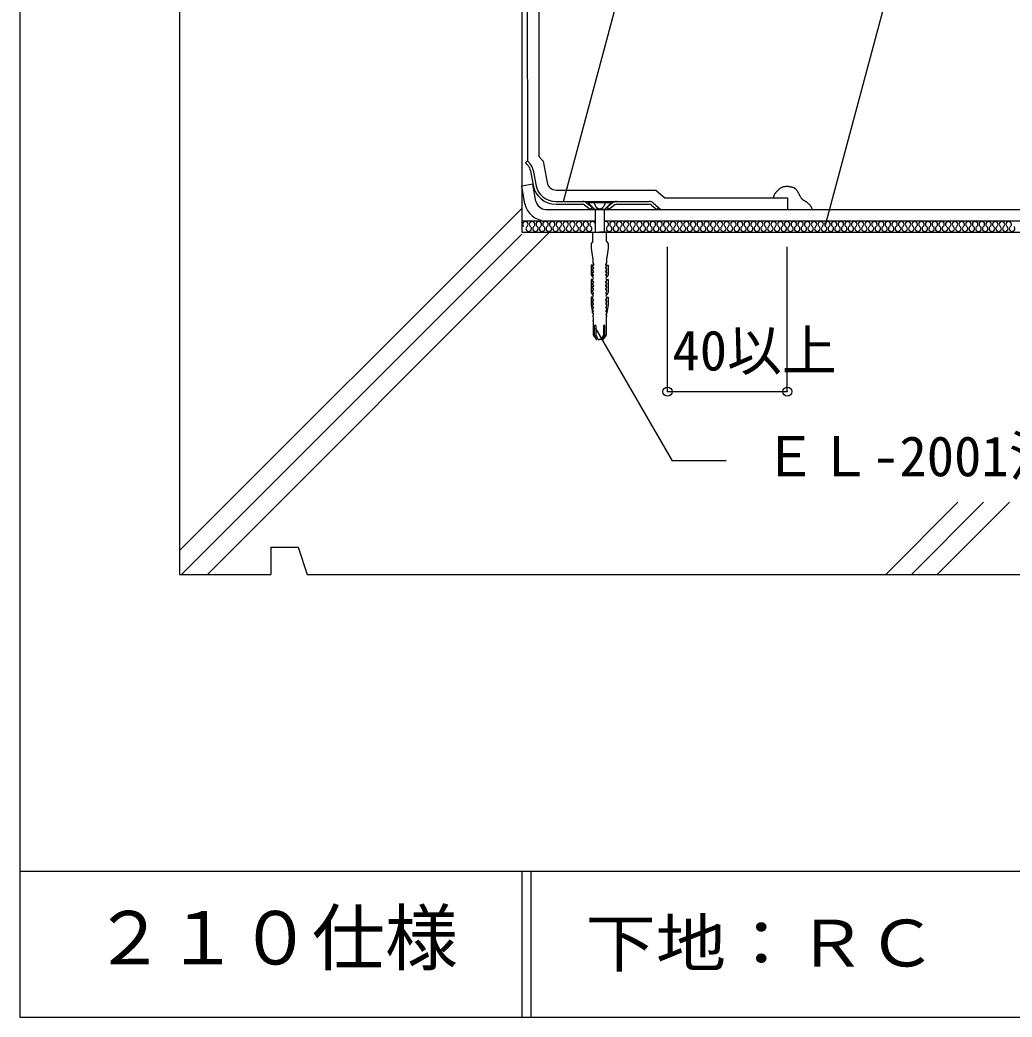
# Model space of a CAD drawing. Units: millimetres, scale not verified. Extents: x -648 to 632, y -996 to 972.
# Drawn here: x -647.7 to -212.8, y -995.8 to -558.7 of the extents above; entities that cross this region are included whole.
import ezdxf
from ezdxf.enums import TextEntityAlignment as Align

# ---------------------------------------------------------------- set-up
doc = ezdxf.new("R2010")
doc.units = ezdxf.units.MM
doc.header["$LTSCALE"] = 8
doc.header["$PDMODE"] = 32
doc.header["$PDSIZE"] = 4
doc.linetypes.add('DASHED3', pattern=[4, 3, -1])
for name, color, linetype in [('4-2', 7, 'Continuous'), ('4-4', 2, 'Continuous'), ('4-6', 2, 'Continuous'), ('4-7', 7, 'Continuous'), ('4-A', 7, 'Continuous'), ('4-B', 7, 'Continuous'), ('4-D', 4, 'Continuous'), ('4-E', 4, 'Continuous'), ('F-5', 6, 'Continuous'), ('F-7', 1, 'Continuous'), ('F-A', 7, 'Continuous')]:
    doc.layers.add(name, color=color, linetype=linetype)
doc.styles.add('HG丸ｺﾞｼｯｸM-PRO', font='')
doc.styles.add('ＭＳ ゴシック', font='')
doc.styles.get('HG丸ｺﾞｼｯｸM-PRO').set_extended_font_data('HG丸ｺﾞｼｯｸM-PRO')
doc.styles.get('ＭＳ ゴシック').set_extended_font_data('MS Gothic')

msp = doc.modelspace()

# ---------------------------------------------------------------- linework, layer by layer
at = {"layer": '4-2'}
for p, q in [((-427.73, -261.773), (-427.73, -651.773)), ((-425.73, -271.773), (-425.194, -620.514)), ((-426.381, -639.276), (-427.73, -631.628)), ((-417.325, -641.773), (-311.265, -641.773)), ((-367.782, -640.908), (-366.767, -641.773)), ((-427.73, -646.773), (-395.561, -646.773)), ((-391.561, -646.773), (-33.899, -646.773)), ((-427.73, -651.773), (2.27, -651.773))]:
    msp.add_line(p, q, dxfattribs=at)
for points in [[(-421.478, -638.288), (-422.806, -630.759), (-427.73, -631.628)], [(-317.262, -636.773), (-317.244, -636.642), (-317.211, -636.417), (-317.173, -636.193), (-317.128, -635.973), (-317.072, -635.756), (-317.004, -635.545), (-316.956, -635.425), (-316.915, -635.333), (-316.837, -635.177), (-316.75, -635.025), (-316.655, -634.876), (-316.555, -634.731), (-316.45, -634.589), (-316.388, -634.507), (-316.314, -634.413), (-316.184, -634.252), (-316.051, -634.094), (-315.916, -633.939), (-315.779, -633.785), (-315.639, -633.633), (-315.558, -633.546), (-315.472, -633.455), (-315.323, -633.299), (-315.172, -633.146), (-315.017, -632.996), (-314.858, -632.85), (-314.694, -632.708), (-314.597, -632.629), (-314.509, -632.56), (-314.355, -632.446), (-314.196, -632.338), (-314.032, -632.237), (-313.865, -632.144), (-313.693, -632.061), (-313.592, -632.017), (-313.478, -631.972), (-313.278, -631.905), (-313.074, -631.848), (-312.868, -631.801)], [(-312.868, -631.801), (-312.658, -631.761), (-312.448, -631.728), (-312.325, -631.711), (-312.176, -631.692), (-311.92, -631.665), (-311.664, -631.646), (-311.408, -631.637), (-311.152, -631.639), (-310.898, -631.653), (-310.752, -631.667), (-310.645, -631.681), (-310.46, -631.71), (-310.276, -631.744), (-310.092, -631.782), (-309.908, -631.822), (-309.723, -631.863), (-309.616, -631.886), (-309.494, -631.911), (-309.283, -631.954), (-309.073, -632.001), (-308.866, -632.053), (-308.664, -632.115), (-308.467, -632.191), (-308.357, -632.243), (-308.257, -632.296), (-308.092, -632.399), (-307.934, -632.516), (-307.783, -632.644), (-307.64, -632.781), (-307.504, -632.926), (-307.429, -633.013), (-307.344, -633.116), (-307.206, -633.297), (-307.076, -633.483), (-306.953, -633.673), (-306.835, -633.867), (-306.722, -634.063), (-306.658, -634.178), (-306.591, -634.301)], [(-306.591, -634.301), (-306.477, -634.514), (-306.365, -634.729), (-306.254, -634.944), (-306.143, -635.16), (-306.032, -635.376), (-305.967, -635.501), (-305.879, -635.67), (-305.722, -635.959), (-305.558, -636.244), (-305.383, -636.521), (-305.195, -636.788), (-304.989, -637.04), (-304.862, -637.18), (-304.815, -637.227), (-304.734, -637.306), (-304.649, -637.383), (-304.563, -637.457), (-304.474, -637.528), (-304.382, -637.596), (-304.328, -637.634), (-304.239, -637.693), (-304.081, -637.79), (-303.919, -637.881), (-303.756, -637.97), (-303.593, -638.059), (-303.433, -638.151), (-303.341, -638.207), (-303.249, -638.266), (-303.093, -638.373), (-302.94, -638.486), (-302.791, -638.604), (-302.643, -638.724), (-302.497, -638.846), (-302.413, -638.917), (-302.307, -639.007), (-302.125, -639.162), (-301.946, -639.319), (-301.771, -639.481), (-301.601, -639.647)], [(-301.601, -639.647), (-301.438, -639.82), (-301.347, -639.925), (-301.295, -639.987), (-301.209, -640.096), (-301.126, -640.209), (-301.048, -640.324), (-300.976, -640.443), (-300.909, -640.564), (-300.873, -640.635), (-300.826, -640.737), (-300.754, -640.916), (-300.692, -641.099), (-300.638, -641.285), (-300.589, -641.473), (-300.543, -641.662), (-300.517, -641.773)]]:
    msp.add_lwpolyline(points, dxfattribs=at)
for radius in [9.548, 4.548]:
    msp.add_arc((-417.054, -637.233), radius, 192.35613, 267.64387, dxfattribs=at)
at = {"layer": '4-4'}
for p, q in [((-420.73, -271.765), (-420.197, -618.578)), ((-577.73, -296.574), (-577.73, -801.773)), ((-418.287, -620.678), (-420.197, -618.578)), ((-418.287, -620.678), (-416.641, -630.016)), ((-412.702, -633.322), (-368.978, -633.322)), ((-368.978, -633.322), (-364.926, -636.773)), ((-364.926, -636.773), (-311.265, -636.773)), ((-311.265, -636.773), (-311.265, -641.773)), ((-311.265, -641.773), (-114.194, -641.773)), ((-537.73, -789.773), (-537.73, -801.773)), ((-577.73, -801.773), (-537.73, -801.773))]:
    msp.add_line(p, q, dxfattribs=at)
msp.add_lwpolyline([(-537.73, -789.773), (-525.73, -789.773), (-521.73, -801.773), (2.27, -801.773)], dxfattribs=at)
msp.add_arc((-412.702, -629.322), 4, 190, 270, dxfattribs=at)
at = {"layer": '4-6'}
for p, q in [((-425.194, -620.514), (-426.082, -621.322)), ((-424.07, -621.751), (-425.194, -620.514)), ((-424.958, -622.558), (-426.082, -621.322)), ((-423.856, -624.804), (-422.747, -631.093)), ((-422.674, -624.595), (-421.565, -630.884)), ((-412.702, -638.322), (-400.877, -638.322)), ((-412.702, -639.522), (-400.877, -639.522)), ((-400.145, -639.77), (-397.542, -641.773)), ((-399.414, -638.819), (-396.811, -640.822)), ((-396.811, -640.822), (-397.542, -641.773)), ((-387.708, -638.819), (-390.311, -640.822)), ((-390.311, -640.822), (-389.579, -641.773)), ((-386.976, -639.77), (-389.579, -641.773)), ((-386.244, -638.322), (-371.813, -638.322)), ((-386.244, -639.522), (-371.813, -639.522)), ((-370.84, -639.88), (-368.561, -641.822)), ((-370.062, -638.966), (-367.782, -640.908)), ((-367.782, -640.908), (-368.561, -641.822))]:
    msp.add_line(p, q, dxfattribs=at)
at = {"layer": '4-6', "color": 4}
for p, q in [((-400.877, -638.322), (-386.244, -638.322)), ((-389.579, -641.773), (-397.542, -641.773))]:
    msp.add_line(p, q, dxfattribs=at)
at = {"layer": '4-6'}
for centre, radius, start, end in [((-428.287, -625.585), 4.5, 10, 42.27369), ((-428.287, -625.585), 5.7, 10, 42.27369), ((-412.702, -629.322), 10.2, 190, 270), ((-412.702, -629.322), 9, 190, 270), ((-400.877, -640.722), 2.4, 52.43141, 90), ((-400.877, -640.722), 1.2, 52.43141, 90), ((-386.244, -640.722), 2.4, 90, 127.56859), ((-386.244, -640.722), 1.2, 90, 127.56859), ((-371.813, -641.022), 2.7, 49.57392, 90), ((-371.813, -641.022), 1.5, 49.57392, 90)]:
    msp.add_arc(centre, radius, start, end, dxfattribs=at)
at = {"layer": '4-7'}
for p, q in [((-398.561, -638.398), (-398.561, -638.898)), ((-398.561, -638.898), (-395.686, -641.773)), ((-388.561, -638.898), (-398.561, -638.898)), ((-391.436, -641.773), (-395.686, -641.773)), ((-395.561, -641.773), (-395.561, -651.773)), ((-391.561, -641.773), (-391.561, -651.773)), ((-388.561, -638.898), (-391.436, -641.773)), ((-396.729, -671.397), (-396.729, -671.397)), ((-396.729, -671.397), (-396.729, -671.397)), ((-390.392, -671.397), (-390.392, -671.397)), ((-390.392, -671.397), (-390.392, -671.397)), ((-396.73, -687.064), (-396.296, -687.889)), ((-390.391, -687.064), (-390.825, -687.889))]:
    msp.add_line(p, q, dxfattribs=at)
at = {"layer": '4-7', "linetype": 'DASHED3'}
for p, q in [((-396.111, -638.898), (-396.111, -638.398)), ((-396.111, -638.898), (-395.028, -640.773)), ((-391.011, -638.898), (-392.093, -640.773)), ((-391.011, -638.898), (-391.011, -638.398))]:
    msp.add_line(p, q, dxfattribs=at)
at = {"layer": '4-7'}
for points in [[(-388.561, -638.898), (-388.561, -638.398), (-398.561, -638.398)], [(-396.561, -655.868), (-396.561, -651.773), (-393.561, -651.773)], [(-390.561, -655.868), (-390.561, -651.773), (-393.561, -651.773)], [(-396.561, -655.868), (-397.311, -656.693), (-397.311, -658.791), (-396.762, -662.909), (-396.52, -663.317), (-396.561, -663.317), (-396.561, -665.131), (-396.128, -665.955)], [(-390.561, -655.868), (-389.811, -656.693), (-389.811, -658.791), (-390.359, -662.909), (-390.601, -663.317), (-390.561, -663.317), (-390.561, -665.131), (-390.994, -665.955)], [(-396.257, -666.203), (-397.236, -666.203), (-397.236, -670.436), (-396.734, -671.397), (-396.729, -671.397)], [(-396.189, -667.522), (-396.697, -666.697), (-396.697, -666.203)], [(-396.189, -669.089), (-396.697, -668.264), (-396.697, -667.787), (-396.348, -667.769)], [(-390.932, -667.522), (-390.424, -666.697), (-390.424, -666.203)], [(-390.932, -669.089), (-390.424, -668.264), (-390.424, -667.787), (-390.773, -667.769)], [(-390.864, -666.203), (-389.886, -666.203), (-389.886, -670.436), (-390.387, -671.397), (-390.392, -671.397)], [(-396.697, -672.469), (-397.236, -672.469), (-397.236, -678.267), (-396.729, -679.231)], [(-396.729, -671.397), (-396.726, -670.92), (-396.408, -670.903)], [(-396.246, -670.655), (-396.697, -669.831), (-396.697, -669.353), (-396.349, -669.336)], [(-396.189, -673.789), (-396.697, -672.964), (-396.697, -672.469)], [(-390.932, -673.789), (-390.424, -672.964), (-390.424, -672.469)], [(-390.875, -670.655), (-390.424, -669.831), (-390.424, -669.353), (-390.772, -669.336)], [(-390.392, -671.397), (-390.395, -670.92), (-390.713, -670.903)], [(-390.424, -672.469), (-389.886, -672.469), (-389.886, -678.267), (-390.392, -679.231)], [(-396.189, -675.355), (-396.697, -674.531), (-396.697, -674.053), (-396.349, -674.036)], [(-396.189, -676.922), (-396.697, -676.097), (-396.697, -675.62), (-396.349, -675.603)], [(-396.246, -678.489), (-396.697, -677.664), (-396.697, -677.187), (-396.349, -677.169)], [(-390.932, -675.355), (-390.424, -674.531), (-390.424, -674.053), (-390.772, -674.036)], [(-390.932, -676.922), (-390.424, -676.097), (-390.424, -675.62), (-390.772, -675.603)], [(-390.875, -678.489), (-390.424, -677.664), (-390.424, -677.187), (-390.772, -677.169)], [(-396.697, -680.303), (-397.236, -680.303), (-397.236, -683.551), (-396.73, -687.064), (-396.729, -686.587), (-396.42, -686.569)], [(-396.729, -679.231), (-396.726, -678.753), (-396.405, -678.736)], [(-396.189, -681.622), (-396.697, -680.797), (-396.697, -680.303)], [(-390.932, -681.622), (-390.424, -680.797), (-390.424, -680.303)], [(-390.392, -679.231), (-390.395, -678.753), (-390.716, -678.736)], [(-390.424, -680.303), (-389.886, -680.303), (-389.886, -683.551), (-390.391, -687.064), (-390.392, -686.587), (-390.701, -686.569)], [(-396.276, -686.322), (-396.726, -685.497), (-396.724, -685.02), (-396.402, -685.003)], [(-396.253, -684.755), (-396.717, -683.931), (-396.713, -683.453), (-396.379, -683.436)], [(-396.221, -683.189), (-396.702, -682.364), (-396.697, -681.887), (-396.349, -681.869)], [(-390.9, -683.189), (-390.42, -682.364), (-390.424, -681.887), (-390.772, -681.869)], [(-390.868, -684.755), (-390.404, -683.931), (-390.408, -683.453), (-390.742, -683.436)], [(-390.845, -686.322), (-390.395, -685.497), (-390.397, -685.02), (-390.719, -685.003)], [(-396.426, -688.136), (-396.561, -688.136), (-396.561, -688.919), (-396.411, -688.919), (-396.411, -690.527), (-396.404, -690.527)], [(-390.695, -688.136), (-390.561, -688.136), (-390.561, -688.919), (-390.711, -688.919), (-390.711, -690.527), (-390.717, -690.527)], [(-396.354, -690.857), (-396.354, -696.807), (-395.913, -697.459), (-394.911, -698.773), (-394.761, -698.773), (-395.846, -696.807), (-395.846, -692.836)], [(-395.263, -692.836), (-395.263, -696.807), (-394.178, -698.773), (-393.561, -698.773)], [(-391.858, -692.836), (-391.858, -696.807), (-392.943, -698.773), (-393.561, -698.773)], [(-390.767, -690.857), (-390.767, -696.807), (-391.208, -697.459), (-392.211, -698.773), (-392.36, -698.773), (-391.275, -696.807), (-391.275, -692.836)]]:
    msp.add_lwpolyline(points, dxfattribs=at)
at = {"layer": '4-7', "linetype": 'DASHED3'}
msp.add_arc((-393.561, -639.662), 1.84, 217.11751, 322.88248, dxfattribs=at)
at = {"layer": '4-7'}
for centre, major_axis, start_param, end_param in [((-396.396, -667.546), (0, -0.229), 0.2312026, 1.6765256), ((-396.268, -666.031), (0, -0.172), 0.06848, 2.1628795), ((-390.853, -666.031), (0, -0.172), 4.1203058, 6.2147054), ((-390.725, -667.546), (0, -0.229), 4.6066597, 6.0519827), ((-396.751, -671.933), (0, -0.536), 0.0442118, 3.0973809), ((-396.453, -670.679), (0, -0.229), 0.2312026, 1.6765256), ((-396.396, -669.113), (0, -0.229), 0.2312026, 1.6765256), ((-390.725, -669.113), (0, -0.229), 4.6066597, 6.0519827), ((-390.668, -670.679), (0, -0.229), 4.6066597, 6.0519827), ((-390.37, -671.933), (0, -0.536), 3.1858044, 6.2389735), ((-396.396, -673.813), (0, -0.229), 0.2312026, 1.6765256), ((-396.396, -675.379), (0, -0.229), 0.2312026, 1.6765256), ((-396.396, -676.946), (0, -0.229), 0.2312026, 1.6765256), ((-390.725, -673.813), (0, -0.229), 4.6066597, 6.0519827), ((-390.725, -675.379), (0, -0.229), 4.6066597, 6.0519827), ((-390.725, -676.946), (0, -0.229), 4.6066597, 6.0519827), ((-396.751, -679.767), (0, -0.536), 0.0442118, 3.0973809), ((-396.454, -678.513), (0, -0.229), 0.2312026, 1.6765256), ((-396.396, -681.646), (0, -0.229), 0.2312026, 1.6765256), ((-390.725, -681.646), (0, -0.229), 4.6066597, 6.0519827), ((-390.667, -678.513), (0, -0.229), 4.6066597, 6.0519827), ((-390.37, -679.767), (0, -0.536), 3.1858044, 6.2389735), ((-396.461, -684.779), (0, -0.229), 0.2312026, 1.6765256), ((-396.429, -683.213), (0, -0.229), 0.2312026, 1.6765256), ((-390.692, -683.213), (0, -0.229), 4.6066597, 6.0519827), ((-390.66, -684.779), (0, -0.229), 4.6066597, 6.0519827), ((-396.483, -686.346), (0, -0.229), 0.2312026, 1.6765256), ((-396.439, -687.963), (0, -0.174), 0.0818475, 2.1771705), ((-390.638, -686.346), (0, -0.229), 4.6066597, 6.0519827), ((-390.682, -687.963), (0, -0.174), 4.1060148, 6.2013378), ((-397.08, -690.821), (0, -0.8), 1.5261677, 1.947508), ((-395.555, -692.846), (0, -0.321), 1.5390306, 4.6806232), ((-391.567, -692.846), (0, -0.321), 1.6025621, 4.7441547), ((-390.041, -690.821), (0, -0.8), 4.3356773, 4.7570176)]:
    msp.add_ellipse(centre, major_axis=major_axis, ratio=0.909574, start_param=start_param, end_param=end_param, dxfattribs=at)
at = {"layer": '4-A'}
for p, q in [((-409.483, -638.307), (-338.856, -374.723)), ((-294.698, -649.071), (-231.905, -414.723)), ((-395.492, -693.697), (-361.821, -752.016)), ((-338.109, -752.016), (-361.821, -752.016))]:
    msp.add_line(p, q, dxfattribs=at)
at = {"layer": '4-B'}
msp.add_line((-363.823, -721.653), (-363.823, -658.177), dxfattribs=at)
msp.add_lwpolyline([(-363.823, -721.653), (-311.319, -721.653), (-311.319, -658.177)], dxfattribs=at)
at = {"layer": '4-B', "color": 1}
for p in [(-363.823, -721.653), (-311.319, -721.653)]:
    msp.add_point(p, dxfattribs=at)
at = {"layer": '4-D'}
for centre, start, end in [((-426.141, -648.314), 307.52351, 232.47649), ((-424.669, -650.231), 127.52351, 52.47649), ((-423.197, -648.314), 307.52351, 232.47649), ((-421.725, -650.231), 127.52351, 52.47649), ((-420.254, -648.314), 307.52351, 232.47649), ((-418.782, -650.231), 127.52351, 52.47649), ((-417.31, -648.314), 307.52351, 232.47649), ((-415.838, -650.231), 127.52351, 52.47649), ((-414.366, -648.314), 307.52351, 232.47649), ((-412.894, -650.231), 127.52351, 52.47649), ((-411.422, -648.314), 307.52351, 232.47649), ((-409.95, -650.231), 127.52351, 52.47649), ((-408.478, -648.314), 307.52351, 232.47649), ((-407.006, -650.231), 127.52351, 52.47649), ((-405.534, -648.314), 307.52351, 232.47649), ((-404.062, -650.231), 127.52351, 52.47649), ((-402.59, -648.314), 307.52351, 232.47649), ((-401.118, -650.231), 127.52351, 52.47649), ((-399.646, -648.314), 307.52351, 232.47649), ((-398.174, -650.231), 127.52351, 52.47649), ((-396.702, -648.314), 19.12943, 232.47649), ((-390.861, -648.314), 307.52351, 125.37795), ((-389.389, -650.231), 127.52351, 52.47649), ((-387.917, -648.314), 307.52351, 232.47649), ((-386.445, -650.231), 127.52351, 52.47649), ((-384.973, -648.314), 307.52351, 232.47649), ((-383.501, -650.231), 127.52351, 52.47649), ((-382.029, -648.314), 307.52351, 232.47649), ((-380.557, -650.231), 127.52351, 52.47649), ((-379.085, -648.314), 307.52351, 232.47649), ((-377.613, -650.231), 127.52351, 52.47649), ((-376.141, -648.314), 307.52351, 232.47649), ((-374.669, -650.231), 127.52351, 52.47649), ((-373.197, -648.314), 307.52351, 232.47649), ((-371.725, -650.231), 127.52351, 52.47649), ((-370.254, -648.314), 307.52351, 232.47649), ((-368.782, -650.231), 127.52351, 52.47649), ((-367.31, -648.314), 307.52351, 232.47649), ((-365.838, -650.231), 127.52351, 52.47649), ((-364.366, -648.314), 307.52351, 232.47649), ((-362.894, -650.231), 127.52351, 52.47649), ((-361.422, -648.314), 307.52351, 232.47649), ((-359.95, -650.231), 127.52351, 52.47649), ((-358.478, -648.314), 307.52351, 232.47649), ((-357.006, -650.231), 127.52351, 52.47649), ((-355.534, -648.314), 307.52351, 232.47649), ((-354.062, -650.231), 127.52351, 52.47649), ((-352.59, -648.314), 307.52351, 232.47649), ((-351.118, -650.231), 127.52351, 52.47649), ((-349.646, -648.314), 307.52351, 232.47649), ((-348.174, -650.231), 127.52351, 52.47649), ((-346.702, -648.314), 307.52351, 232.47649), ((-345.23, -650.231), 127.52351, 52.47649), ((-343.758, -648.314), 307.52351, 232.47649), ((-342.286, -650.231), 127.52351, 52.47649), ((-340.814, -648.314), 307.52351, 232.47649), ((-339.342, -650.231), 127.52351, 52.47649), ((-337.87, -648.314), 307.52351, 232.47649), ((-336.398, -650.231), 127.52351, 52.47649), ((-334.926, -648.314), 307.52351, 232.47649), ((-333.455, -650.231), 127.52351, 52.47649), ((-331.983, -648.314), 307.52351, 232.47649), ((-330.511, -650.231), 127.52351, 52.47649), ((-329.039, -648.314), 307.52351, 232.47649), ((-327.567, -650.231), 127.52351, 52.47649), ((-326.095, -648.314), 307.52351, 232.47649), ((-324.623, -650.231), 127.52351, 52.47649), ((-323.151, -648.314), 307.52351, 232.47649), ((-321.679, -650.231), 127.52351, 52.47649), ((-320.207, -648.314), 307.52351, 232.47649), ((-318.735, -650.231), 127.52351, 52.47649), ((-317.263, -648.314), 307.52351, 232.47649), ((-315.791, -650.231), 127.52351, 52.47649), ((-314.319, -648.314), 307.52351, 232.47649), ((-312.847, -650.231), 127.52351, 52.47649), ((-311.375, -648.314), 307.52351, 232.47649), ((-309.903, -650.231), 127.52351, 52.47649), ((-308.431, -648.314), 307.52351, 232.47649), ((-306.959, -650.231), 127.52351, 52.47649), ((-305.487, -648.314), 307.52351, 232.47649), ((-304.015, -650.231), 127.52351, 52.47649), ((-302.543, -648.314), 307.52351, 232.47649), ((-301.071, -650.231), 127.52351, 52.47649), ((-299.599, -648.314), 307.52351, 232.47649), ((-298.127, -650.231), 127.52351, 52.47649), ((-296.656, -648.314), 307.52351, 232.47649), ((-295.184, -650.231), 127.52351, 52.47649), ((-293.712, -648.314), 307.52351, 232.47649), ((-292.24, -650.231), 127.52351, 52.47649), ((-290.768, -648.314), 307.52351, 232.47649), ((-289.296, -650.231), 127.52351, 52.47649), ((-287.824, -648.314), 307.52351, 232.47649), ((-286.352, -650.231), 127.52351, 52.47649), ((-284.88, -648.314), 307.52351, 232.47649), ((-283.408, -650.231), 127.52351, 52.47649), ((-281.936, -648.314), 307.52351, 232.47649), ((-280.464, -650.231), 127.52351, 52.47649), ((-278.992, -648.314), 307.52351, 232.47649), ((-277.52, -650.231), 127.52351, 52.47649), ((-276.048, -648.314), 307.52351, 232.47649), ((-274.576, -650.231), 127.52351, 52.47649), ((-273.104, -648.314), 307.52351, 232.47649), ((-271.632, -650.231), 127.52351, 52.47649), ((-270.16, -648.314), 307.52351, 232.47649), ((-268.688, -650.231), 127.52351, 52.47649), ((-267.216, -648.314), 307.52351, 232.47649), ((-265.744, -650.231), 127.52351, 52.47649), ((-264.272, -648.314), 307.52351, 232.47649), ((-262.8, -650.231), 127.52351, 52.47649), ((-261.328, -648.314), 307.52351, 232.47649), ((-259.857, -650.231), 127.52351, 52.47649), ((-258.385, -648.314), 307.52351, 232.47649), ((-256.913, -650.231), 127.52351, 52.47649), ((-255.441, -648.314), 307.52351, 232.47649), ((-253.969, -650.231), 127.52351, 52.47649), ((-252.497, -648.314), 307.52351, 232.47649), ((-251.025, -650.231), 127.52351, 52.47649), ((-249.553, -648.314), 307.52351, 232.47649), ((-248.081, -650.231), 127.52351, 52.47649), ((-246.609, -648.314), 307.52351, 232.47649), ((-245.137, -650.231), 127.52351, 52.47649), ((-243.665, -648.314), 307.52351, 232.47649), ((-242.193, -650.231), 127.52351, 52.47649), ((-240.721, -648.314), 307.52351, 232.47649), ((-239.249, -650.231), 127.52351, 52.47649), ((-237.777, -648.314), 307.52351, 232.47649), ((-236.305, -650.231), 127.52351, 52.47649), ((-234.833, -648.314), 307.52351, 232.47649), ((-233.361, -650.231), 127.52351, 52.47649), ((-231.889, -648.314), 307.52351, 232.47649), ((-230.417, -650.231), 127.52351, 52.47649), ((-228.945, -648.314), 307.52351, 232.47649), ((-227.473, -650.231), 127.52351, 52.47649), ((-226.001, -648.314), 307.52351, 232.47649), ((-224.529, -650.231), 127.52351, 52.47649), ((-223.058, -648.314), 307.52351, 232.47649), ((-221.586, -650.231), 127.52351, 52.47649), ((-220.114, -648.314), 307.52351, 232.47649), ((-218.642, -650.231), 127.52351, 52.47649), ((-217.17, -648.314), 307.52351, 232.47649), ((-215.698, -650.231), 127.52351, 52.47649), ((-214.226, -648.314), 307.52351, 232.47649), ((-212.754, -650.231), 127.52351, 52.47649)]:
    msp.add_arc(centre, 1.208, start, end, dxfattribs=at)
at = {"layer": '4-E'}
for p, q in [((-577.73, -791.335), (-427.73, -641.335)), ((-576.853, -801.773), (-427.73, -652.649)), ((-565.54, -801.773), (-415.54, -651.773)), ((-268.167, -801.773), (-236.546, -770.152)), ((-256.853, -801.773), (-225.232, -770.152)), ((-245.54, -801.773), (-213.919, -770.152))]:
    msp.add_line(p, q, dxfattribs=at)
at = {"layer": 'F-5'}
for p, q in [((-647.73, -931.773), (632.27, -931.773)), ((-427.73, -931.773), (-427.73, -995.773)), ((-423.73, -931.773), (-423.73, -995.773))]:
    msp.add_line(p, q, dxfattribs=at)
at = {"layer": 'F-7'}
for p, q in [((-647.73, -51.773), (-647.73, -995.773)), ((-647.73, -995.773), (632.27, -995.773))]:
    msp.add_line(p, q, dxfattribs=at)

# ---------------------------------------------------------------- texts
at = {"layer": '4-A', "style": 'ＭＳ ゴシック'}
msp.add_text('ＥＬ-2001注入', height=17.6, dxfattribs=at).set_placement((-322.109, -764.016), align=Align.BOTTOM_LEFT)
at = {"layer": '4-B', "style": 'ＭＳ ゴシック'}
msp.add_text('40以上', height=17.6, dxfattribs=at).set_placement((-361.648, -717.653), align=Align.BOTTOM_LEFT)
at = {"layer": 'F-A', "style": 'HG丸ｺﾞｼｯｸM-PRO'}
msp.add_text('２１０仕様', height=23.46, dxfattribs=at).set_placement((-615.73, -979.773), align=Align.BOTTOM_LEFT)
at = {"layer": 'F-A', "style": 'HG丸ｺﾞｼｯｸM-PRO', "width": 1.1}
msp.add_text('下地：ＲＣ', height=20.53, dxfattribs=at).set_placement((-399.73, -979.773), align=Align.BOTTOM_LEFT)

doc.saveas('drawing.dxf')
